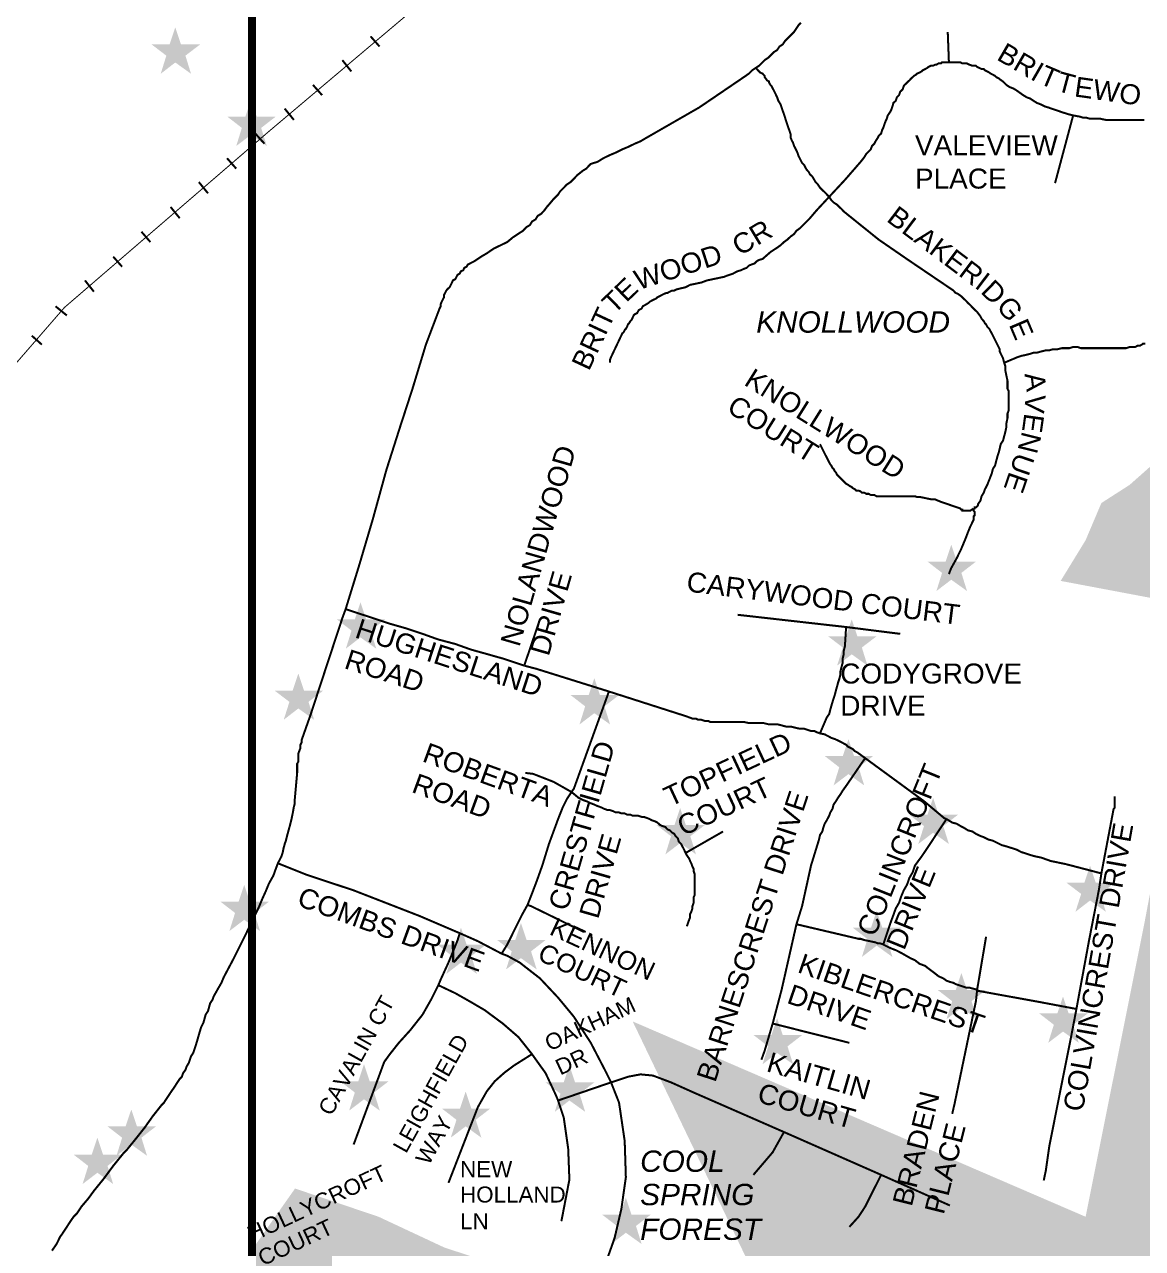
# Model space of a CAD drawing. Header units: millimetres. Extents: x 10 to 1080, y 12 to 847.
# Drawn here: x 769.1 to 853, y 116.8 to 208.5 of the extents above; entities that cross this region are included whole.
import ezdxf

# ---------------------------------------------------------------- set-up
doc = ezdxf.new("R2010")
doc.units = ezdxf.units.MM

msp = doc.modelspace()

# ---------------------------------------------------------------- hatches: boundary and pattern name
at = {"layer": 'H', "linetype": 'CONTINUOUS'}
for points in [[(666.662, 31.15), (665.903, 33.443), (664.88, 36.318), (663.875, 38.77), (662.093, 40.217), (659.289, 41.91), (657.772, 43.938), (656.255, 45.896), (654.05, 46.655), (651.757, 46.99), (650.064, 48.772), (648.458, 50.624), (646.254, 51.223), (643.89, 52.158), (641.932, 53.94), (639.815, 54.857), (635.582, 54.698), (633.642, 56.056), (631.613, 57.062), (628.562, 57.997), (626.533, 59.514), (625.598, 62.054), (625.934, 65.105), (625.422, 67.557), (625.087, 71.12), (640.168, 68.492), (651.757, 71.455), (733.637, 96.855), (744.802, 101.688), (768.932, 110.825), (770.537, 108.038), (779.851, 91.687), (789.852, 98.884), (786.624, 110.067), (785.019, 114.97), (789.428, 121.25), (795.69, 119.133), (800.594, 116.84), (805.427, 115.235), (810.595, 111.672), (813.135, 110.578), (815.411, 111.936), (817.28, 112.607), (821.761, 111.936), (824.988, 112.43), (814.74, 133.773), (848.695, 119.133), (853.087, 141.058), (857.585, 164.765), (846.825, 166.793), (848.695, 169.845), (849.877, 172.632), (851.994, 173.99), (855.715, 177.288), (861.483, 181.434), (868.504, 208.703), (871.978, 208.703), (876.635, 209.127), (884.079, 210.308), (890.094, 210.573), (894.08, 210.573), (899.16, 209.127), (904.064, 207.01), (909.391, 205.405), (924.295, 202.442), (925.23, 204.717), (932.427, 239.095), (932.18, 250.79), (932.85, 263.56), (919.392, 263.56), (919.639, 266.524), (921.755, 295.663), (933.362, 292.858), (933.785, 301.925), (932.18, 309.122), (930.822, 316.988), (929.128, 324.944), (928.441, 325.208), (880.78, 334.01), (892.387, 394.458), (910.59, 400.72), (912.865, 405.13), (894.997, 430.953), (887.307, 452.12), (877.058, 452.79), (872.913, 457.2), (866.634, 465.42), (857.074, 472.775), (845.22, 475.58), (837.512, 475.58), (826.17, 473.534), (817.28, 476.762), (811.018, 480.995), (806.362, 486.322), (803.222, 489.197), (840.475, 538.815), (834.637, 551.692), (849.207, 566.244), (850.724, 566.332), (853.017, 566.42), (855.292, 566.596), (857.673, 566.755), (860.037, 566.932), (862.401, 567.09), (864.87, 567.267), (867.234, 567.514), (869.597, 567.69), (872.067, 567.937), (874.518, 568.113), (876.882, 568.36), (879.334, 568.537), (881.803, 568.713), (884.167, 568.96), (886.619, 569.136), (889, 569.295), (891.364, 569.472), (893.815, 569.56), (896.108, 569.718), (898.472, 569.807), (900.853, 569.895), (903.129, 569.895), (905.422, 569.895), (907.627, 569.895), (909.814, 569.807), (912.354, 569.718), (916.675, 569.63), (918.88, 569.63), (920.997, 569.718), (923.202, 569.895), (925.318, 570.054), (927.523, 570.142), (929.64, 570.318), (931.827, 570.477), (936.149, 570.742), (940.47, 570.9), (944.704, 570.742), (948.849, 570.318), (948.849, 28.751), (667.297, 28.751), (666.662, 31.15)], [(782.32, 207.01), (780.874, 207.01), (780.45, 208.28), (780.027, 207.01), (778.669, 207.01), (779.78, 206.163), (779.357, 204.805), (780.45, 205.652), (781.632, 204.805), (781.209, 206.163), (782.32, 207.01), (782.32, 207.01)], [(787.982, 201.595), (786.553, 201.595), (786.13, 202.865), (785.707, 201.595), (784.348, 201.595), (785.442, 200.748), (785.019, 199.39), (786.13, 200.237), (787.312, 199.39), (786.888, 200.748), (787.982, 201.595), (787.982, 201.595)], [(840.475, 168.24), (839.047, 168.24), (838.623, 169.51), (838.2, 168.24), (836.842, 168.24), (837.935, 167.393), (837.512, 166.035), (838.623, 166.882), (839.805, 166.035), (839.382, 167.393), (840.475, 168.24), (840.475, 168.24)], [(796.202, 163.918), (794.755, 163.918), (794.332, 165.188), (793.909, 163.918), (792.551, 163.918), (793.662, 163.072), (793.238, 161.713), (794.332, 162.56), (795.514, 161.713), (795.091, 163.072), (796.202, 163.918), (796.202, 163.918)], [(833.032, 162.648), (831.585, 162.648), (831.162, 163.918), (830.739, 162.648), (829.381, 162.648), (830.492, 161.802), (830.068, 160.443), (831.162, 161.29), (832.344, 160.443), (831.921, 161.802), (833.032, 162.648), (833.032, 162.648)], [(791.545, 158.574), (790.099, 158.574), (789.675, 159.844), (789.252, 158.574), (787.894, 158.574), (789.005, 157.727), (788.582, 156.386), (789.675, 157.233), (790.857, 156.386), (790.434, 157.727), (791.545, 158.574), (791.545, 158.574)], [(813.717, 158.238), (812.288, 158.238), (811.865, 159.508), (811.442, 158.238), (810.084, 158.238), (811.177, 157.392), (810.754, 156.034), (811.865, 156.88), (813.047, 156.034), (812.624, 157.392), (813.717, 158.238), (813.717, 158.238)], [(832.767, 153.67), (831.338, 153.67), (830.915, 154.94), (830.492, 153.67), (829.134, 153.67), (830.227, 152.823), (829.804, 151.465), (830.915, 152.312), (832.097, 151.465), (831.674, 152.823), (832.767, 153.67), (832.767, 153.67)], [(839.117, 149.26), (837.688, 149.26), (837.265, 150.53), (836.842, 149.26), (835.484, 149.26), (836.577, 148.414), (836.154, 147.073), (837.265, 147.92), (838.447, 147.073), (838.024, 148.414), (839.117, 149.26), (839.117, 149.26)], [(820.155, 148.502), (818.727, 148.502), (818.303, 149.772), (817.88, 148.502), (816.522, 148.502), (817.615, 147.655), (817.192, 146.297), (818.303, 147.144), (819.485, 146.297), (819.062, 147.655), (820.155, 148.502), (820.155, 148.502)], [(850.9, 144.18), (849.454, 144.18), (849.03, 145.45), (848.607, 144.18), (847.249, 144.18), (848.36, 143.334), (847.937, 141.993), (849.03, 142.84), (850.212, 141.993), (849.789, 143.334), (850.9, 144.18), (850.9, 144.18)], [(787.471, 142.752), (786.042, 142.752), (785.618, 144.022), (785.195, 142.752), (783.837, 142.752), (784.931, 141.905), (784.507, 140.547), (785.618, 141.393), (786.8, 140.547), (786.377, 141.905), (787.471, 142.752), (787.471, 142.752)], [(834.884, 140.794), (833.455, 140.794), (833.032, 142.064), (832.608, 140.794), (831.25, 140.794), (832.344, 139.947), (831.921, 138.606), (833.032, 139.453), (834.214, 138.606), (833.79, 139.947), (834.884, 140.794), (834.884, 140.794)], [(803.734, 139.524), (802.287, 139.524), (801.864, 140.794), (801.441, 139.524), (800.1, 139.524), (801.194, 138.677), (800.77, 137.336), (801.864, 138.183), (803.063, 137.336), (802.64, 138.677), (803.734, 139.524), (803.734, 139.524)], [(808.214, 139.876), (806.785, 139.876), (806.362, 141.146), (805.938, 139.876), (804.58, 139.876), (805.674, 139.03), (805.251, 137.672), (806.362, 138.518), (807.544, 137.672), (807.12, 139.03), (808.214, 139.876), (808.214, 139.876)], [(841.234, 136.137), (839.805, 136.137), (839.382, 137.407), (838.958, 136.137), (837.6, 136.137), (838.694, 135.29), (838.271, 133.95), (839.382, 134.796), (840.564, 133.95), (840.14, 135.29), (841.234, 136.137), (841.234, 136.137)], [(848.854, 134.373), (847.425, 134.373), (847.002, 135.643), (846.578, 134.373), (845.22, 134.373), (846.314, 133.526), (845.891, 132.168), (847.002, 133.015), (848.184, 132.168), (847.76, 133.526), (848.854, 134.373), (848.854, 134.373)], [(827.44, 132.75), (825.994, 132.75), (825.571, 134.02), (825.147, 132.75), (823.807, 132.75), (824.9, 131.904), (824.477, 130.563), (825.571, 131.41), (826.77, 130.563), (826.347, 131.904), (827.44, 132.75), (827.44, 132.75)], [(796.449, 129.293), (795.02, 129.293), (794.597, 130.563), (794.173, 129.293), (792.815, 129.293), (793.909, 128.446), (793.485, 127.088), (794.597, 127.935), (795.778, 127.088), (795.355, 128.446), (796.449, 129.293), (796.449, 129.293)], [(811.865, 129.205), (810.419, 129.205), (809.995, 130.475), (809.572, 129.205), (808.214, 129.205), (809.325, 128.358), (808.902, 127), (809.995, 127.847), (811.177, 127), (810.754, 128.358), (811.865, 129.205), (811.865, 129.205)], [(804.069, 127.247), (802.64, 127.247), (802.217, 128.517), (801.793, 127.247), (800.435, 127.247), (801.529, 126.4), (801.105, 125.06), (802.217, 125.906), (803.398, 125.06), (802.975, 126.4), (804.069, 127.247), (804.069, 127.247)], [(779.004, 125.906), (777.575, 125.906), (777.152, 127.176), (776.728, 125.906), (775.37, 125.906), (776.464, 125.06), (776.041, 123.702), (777.152, 124.548), (778.334, 123.702), (777.91, 125.06), (779.004, 125.906), (779.004, 125.906)], [(776.464, 123.79), (775.035, 123.79), (774.612, 125.06), (774.188, 123.79), (772.83, 123.79), (773.924, 122.943), (773.501, 121.585), (774.612, 122.432), (775.794, 121.585), (775.37, 122.943), (776.464, 123.79), (776.464, 123.79)], [(816.098, 119.292), (814.652, 119.292), (814.229, 120.562), (813.805, 119.292), (812.447, 119.292), (813.558, 118.445), (813.135, 117.087), (814.229, 117.934), (815.411, 117.087), (814.987, 118.445), (816.098, 119.292), (816.098, 119.292)]]:
    msp.add_hatch(color=256, dxfattribs=at).paths.add_polyline_path(points)

# ---------------------------------------------------------------- linework, layer by layer
at = {"layer": 'P'}
for points, const_width in [([(569.965, 28.769), (569.965, 113.63), (569.965, 221.756), (678.092, 221.756), (786.201, 221.756), (786.201, 113.63), (786.201, 28.769)], 0.602), ([(786.201, 28.769), (786.201, 113.63), (786.201, 221.756), (894.327, 221.756), (948.831, 221.756)], 0.602), ([(799.924, 210.996), (787.382, 200.413), (772.142, 187.29), (767.151, 181.539), (764.858, 177.641), (762.494, 172.385), (760.201, 163.759), (760.042, 157.745), (761.048, 149.613), (769.02, 112.272), (770.961, 106.609), (774.682, 99.483), (803.31, 50.218), (815.781, 28.769)], 0.075), ([(827.352, 208.633), (827.176, 208.456), (827.017, 208.209), (826.841, 207.945), (826.594, 207.698), (826.417, 207.522), (826.17, 207.275), (825.994, 207.01), (825.747, 206.851), (825.571, 206.587), (825.324, 206.428), (825.059, 206.163), (824.9, 206.005), (824.636, 205.828), (824.389, 205.581), (824.212, 205.405), (823.965, 205.246)], 0.151), ([(795.761, 206.851), (795.091, 207.61)], 0.151), ([(838.359, 207.945), (838.447, 205.669)], 0.151), ([(793.644, 204.982), (792.974, 205.828)], 0.151), ([(829.469, 195.58), (830.651, 196.85), (831.832, 198.208), (832.097, 198.543), (832.256, 198.808), (832.591, 199.143), (832.679, 199.39), (832.855, 199.566), (832.944, 199.743), (833.102, 199.99), (833.191, 200.166), (833.367, 200.325), (833.438, 200.589), (833.526, 200.748), (833.614, 201.013), (833.702, 201.26), (833.79, 201.436), (833.861, 201.683), (834.037, 201.93), (834.125, 202.106), (834.214, 202.353), (834.284, 202.618), (834.461, 202.777), (834.549, 203.041), (834.708, 203.2), (834.796, 203.465), (834.972, 203.623), (835.06, 203.888), (835.131, 203.976), (835.307, 204.135), (835.395, 204.223), (835.484, 204.311), (835.642, 204.47), (835.731, 204.558), (835.819, 204.646), (835.978, 204.735), (836.066, 204.823), (836.242, 204.893), (836.401, 204.982), (836.489, 205.07), (836.665, 205.158), (836.824, 205.246), (836.912, 205.317), (837.089, 205.405), (837.248, 205.405), (837.424, 205.493), (837.512, 205.493), (837.671, 205.581), (837.847, 205.581), (837.935, 205.669), (838.094, 205.669), (838.271, 205.669), (838.447, 205.669)], 0.151), ([(838.447, 205.669), (838.518, 205.669), (838.694, 205.669), (838.87, 205.669), (839.029, 205.669), (839.294, 205.669), (839.452, 205.581), (839.629, 205.581), (839.788, 205.581), (839.964, 205.493), (840.211, 205.405), (840.475, 205.405), (840.564, 205.317), (840.722, 205.246), (840.899, 205.158), (841.058, 205.158), (841.146, 205.07), (841.322, 204.982), (841.481, 204.893), (841.569, 204.823), (841.745, 204.735), (841.904, 204.646), (841.992, 204.558), (842.169, 204.47), (842.257, 204.399), (842.504, 204.223), (842.751, 203.976), (843.015, 203.8), (843.262, 203.712), (843.527, 203.553), (843.774, 203.376), (844.021, 203.2), (844.285, 203.041), (844.532, 202.953), (844.797, 202.777), (845.044, 202.618), (845.291, 202.53), (845.644, 202.353), (845.891, 202.283), (846.138, 202.195), (846.402, 202.106), (846.914, 201.93), (847.408, 201.771), (847.76, 201.683)], 0.151), ([(793.221, 164.677), (794.244, 167.993), (795.267, 171.45), (796.272, 175.101), (797.295, 178.312), (798.23, 181.187), (799.236, 184.503), (800.259, 187.202), (800.347, 187.378), (800.347, 187.537), (800.418, 187.713), (800.506, 187.889), (800.594, 188.048), (800.594, 188.225), (800.682, 188.383), (800.77, 188.56), (800.841, 188.648), (801.017, 188.807), (801.105, 188.983), (801.194, 189.159), (801.264, 189.318), (801.441, 189.406), (801.529, 189.583), (801.617, 189.742), (801.776, 189.83), (801.864, 190.006), (802.04, 190.077), (802.111, 190.253), (802.287, 190.341), (802.375, 190.5), (802.887, 190.765), (803.381, 191.1), (803.804, 191.347), (804.316, 191.699), (804.827, 191.946), (805.339, 192.193), (805.762, 192.546), (806.009, 192.705), (806.274, 192.881), (806.521, 193.04), (806.768, 193.305), (807.032, 193.463), (807.191, 193.728), (807.455, 193.887), (807.614, 194.151), (807.879, 194.31), (808.126, 194.575), (808.302, 194.822), (808.461, 194.998), (808.814, 195.421), (808.972, 195.58), (809.149, 195.756), (809.308, 196.003), (809.484, 196.18), (809.66, 196.356), (809.819, 196.515), (810.084, 196.691), (810.242, 196.85), (810.419, 197.026), (810.578, 197.203), (811.001, 197.538), (811.265, 197.697), (811.424, 197.873), (811.601, 198.049), (812.112, 198.208), (812.535, 198.473), (813.047, 198.72), (813.47, 198.896), (813.964, 199.143), (814.388, 199.319), (814.899, 199.566), (815.322, 199.743), (815.587, 199.902), (819.732, 202.283), (823.207, 204.646), (823.454, 204.823), (823.701, 205.07), (823.965, 205.246)], 0.151), ([(823.965, 205.246), (824.054, 205.158), (824.124, 205.07), (824.212, 204.982), (824.301, 204.893), (824.477, 204.823), (824.548, 204.735), (824.636, 204.646), (824.636, 204.558), (824.812, 204.311), (824.971, 204.223), (824.971, 204.135), (825.059, 203.976), (825.147, 203.888), (825.235, 203.712), (825.324, 203.553), (825.571, 203.041), (825.659, 202.777), (825.818, 202.53), (825.906, 202.283), (825.994, 202.018), (826.082, 201.771), (826.17, 201.507), (826.241, 201.26), (826.329, 201.013), (826.417, 200.748), (826.505, 200.501), (826.594, 200.237), (826.594, 199.99), (826.664, 199.813), (826.752, 199.655), (826.841, 199.39), (826.929, 199.231), (827.017, 199.055), (827.088, 198.896), (827.176, 198.632), (827.264, 198.473), (827.352, 198.296), (827.44, 198.12), (827.599, 197.961), (827.687, 197.785), (827.775, 197.626), (827.934, 197.45), (828.022, 197.273), (828.199, 197.115), (828.358, 196.85), (828.446, 196.691), (828.622, 196.515), (828.781, 196.268), (828.957, 196.092), (829.134, 195.933), (829.469, 195.58)], 0.151), ([(791.457, 203.2), (790.769, 203.976)], 0.151), ([(789.34, 201.348), (788.652, 202.195)], 0.151), ([(847.76, 201.683), (846.402, 196.603)], 0.151), ([(847.76, 201.683), (848.254, 201.595), (848.519, 201.507), (848.766, 201.507), (849.03, 201.436), (849.365, 201.436), (849.789, 201.436), (850.212, 201.348), (850.635, 201.348), (851.059, 201.348), (851.905, 201.348), (852.329, 201.348), (852.752, 201.348), (852.911, 201.348), (853.087, 201.348)], 0.151), ([(787.135, 199.566), (786.448, 200.325)], 0.151), ([(785.019, 197.697), (784.331, 198.473)], 0.151), ([(782.902, 195.845), (782.214, 196.691)], 0.151), ([(813.047, 183.145), (813.047, 183.392), (813.118, 183.568), (813.964, 185.349), (814.052, 185.42), (814.141, 185.596), (814.229, 185.685), (814.317, 185.843), (814.388, 186.02), (814.476, 186.108), (814.564, 186.267), (814.652, 186.355), (814.74, 186.531), (814.811, 186.69), (814.899, 186.778), (815.075, 186.866), (815.164, 187.043), (815.234, 187.113), (815.411, 187.202), (815.499, 187.378), (815.658, 187.466), (815.922, 187.625), (816.01, 187.713), (816.169, 187.801), (816.345, 187.889), (816.504, 187.96), (816.592, 188.048), (816.769, 188.136), (816.928, 188.225), (817.104, 188.313), (817.28, 188.383), (817.351, 188.383), (817.527, 188.472), (817.704, 188.56), (817.862, 188.56), (818.039, 188.648), (818.709, 188.807), (819.044, 188.983), (819.468, 189.071), (819.891, 189.159), (820.314, 189.318), (820.738, 189.406), (821.161, 189.495), (821.584, 189.583), (821.761, 189.653), (822.008, 189.742), (822.272, 189.83), (822.431, 189.918), (822.607, 190.006), (822.854, 190.077), (823.031, 190.165), (823.278, 190.253), (823.454, 190.429), (823.63, 190.5), (823.877, 190.588), (824.054, 190.765), (824.212, 190.853), (824.477, 190.923), (825.059, 191.435), (825.324, 191.611), (825.571, 191.77), (825.818, 191.946), (826.082, 192.193), (826.329, 192.37), (826.594, 192.617), (826.841, 192.793), (827.017, 193.04), (827.264, 193.216), (827.511, 193.463), (828.022, 193.975), (828.534, 194.575), (829.469, 195.58)], 0.151), ([(829.469, 195.58), (829.628, 195.333), (829.804, 195.157), (830.051, 194.998), (830.227, 194.822), (830.404, 194.663), (830.562, 194.486), (833.191, 192.37), (835.395, 190.853), (838.782, 188.56), (838.941, 188.383), (839.117, 188.313), (839.364, 188.136), (839.541, 187.96), (839.717, 187.801), (839.876, 187.625), (840.052, 187.466), (840.211, 187.29), (840.387, 187.113), (840.564, 186.955), (840.811, 186.619), (840.899, 186.443), (841.058, 186.267), (841.146, 186.108), (841.234, 186.02), (841.322, 185.843), (841.481, 185.685), (841.569, 185.508), (841.657, 185.349), (841.745, 185.173), (842.081, 184.503), (842.257, 184.15), (842.257, 183.991), (842.416, 183.656), (842.504, 183.48), (842.592, 183.145)], 0.151), ([(780.785, 193.975), (780.098, 194.822)], 0.151), ([(778.581, 192.193), (777.91, 192.969)], 0.151), ([(776.464, 190.341), (775.794, 191.1)], 0.151), ([(774.347, 188.472), (773.677, 189.318)], 0.151), ([(772.319, 186.69), (771.472, 187.378)], 0.151), ([(770.449, 184.503), (769.691, 185.173)], 0.151), ([(853.175, 184.573), (852.999, 184.573), (852.911, 184.503), (852.752, 184.415), (852.576, 184.415), (852.417, 184.326), (852.329, 184.326), (851.994, 184.326), (851.729, 184.238), (851.394, 184.238), (851.059, 184.238), (850.794, 184.238), (850.459, 184.238), (850.212, 184.238), (849.877, 184.238), (849.612, 184.238), (849.277, 184.238), (849.03, 184.238), (848.678, 184.238), (848.342, 184.238), (848.095, 184.326), (847.76, 184.326), (847.496, 184.238), (847.161, 184.238), (846.914, 184.238), (846.561, 184.15), (846.226, 184.15), (845.979, 184.079), (845.714, 184.079), (845.379, 183.991), (845.044, 183.903), (844.797, 183.903), (844.532, 183.815), (844.197, 183.727), (843.862, 183.656), (843.598, 183.568), (842.592, 183.145)], 0.151), ([(842.592, 183.145), (842.68, 182.88), (842.68, 182.721), (842.68, 182.545), (842.751, 182.21), (842.839, 181.786), (842.839, 181.451), (842.839, 181.187), (842.927, 181.028), (842.927, 180.605), (842.927, 180.181), (842.927, 179.758), (842.927, 179.582), (842.839, 179.335), (842.839, 178.999), (842.751, 178.576), (842.751, 178.312), (842.68, 177.976), (842.592, 177.641), (842.504, 177.306), (842.328, 177.042), (842.257, 176.706), (842.169, 176.371), (842.081, 176.107), (841.992, 175.772), (841.904, 175.436), (841.745, 175.189), (841.657, 174.837), (841.322, 173.99), (841.146, 173.655), (841.058, 173.408), (840.899, 173.143), (840.811, 172.808), (840.634, 172.561), (840.634, 172.473), (840.564, 172.385), (840.475, 172.297), (840.387, 172.297), (840.387, 172.226), (840.299, 172.226)], 0.151), ([(840.299, 172.226), (840.211, 172.138), (840.14, 172.138), (840.052, 172.05), (839.964, 172.05), (839.876, 172.05), (839.788, 172.05), (839.717, 172.05), (839.629, 172.05), (839.541, 172.05), (839.452, 172.05), (839.452, 172.138), (839.364, 172.138), (839.294, 172.226), (837.847, 172.72), (837.424, 172.896), (837.177, 172.896), (836.754, 172.985), (836.33, 173.073), (836.066, 173.073), (835.907, 173.143), (835.642, 173.143), (835.484, 173.143), (835.219, 173.143), (834.972, 173.143), (834.796, 173.143), (834.549, 173.143), (834.372, 173.143), (834.214, 173.143), (834.037, 173.143), (833.861, 173.143), (833.702, 173.143), (833.526, 173.143), (833.367, 173.143), (833.191, 173.143), (833.014, 173.143), (832.855, 173.232), (832.767, 173.232), (832.591, 173.232), (832.432, 173.32), (832.256, 173.32), (832.097, 173.408), (831.921, 173.408), (831.832, 173.496), (831.674, 173.567), (831.497, 173.567), (831.409, 173.655), (831.25, 173.743), (831.162, 173.831), (830.986, 173.919), (830.898, 173.99), (830.739, 174.078), (830.651, 174.166), (830.562, 174.255), (830.474, 174.343), (830.315, 174.502), (830.227, 174.59), (830.139, 174.678), (830.051, 174.766), (829.98, 174.925), (829.892, 175.013), (829.804, 175.189), (829.716, 175.26), (829.628, 175.436), (829.557, 175.525), (829.469, 175.683), (828.781, 177.042)], 0.151), ([(840.299, 172.226), (840.299, 172.05), (840.387, 171.962), (840.387, 171.873), (840.387, 171.803), (840.387, 171.715), (840.299, 171.626), (840.299, 171.538), (840.299, 171.45), (840.299, 171.379), (840.052, 170.868), (839.876, 170.445), (839.717, 170.021), (839.541, 169.598), (839.364, 169.175), (839.029, 168.487), (838.606, 167.728), (838.447, 167.305)], 0.151), ([(788.141, 145.627), (788.405, 146.138), (788.494, 146.403), (788.564, 146.738), (788.652, 147.073), (788.741, 147.32), (788.829, 147.673), (788.917, 148.008), (788.988, 148.255), (789.076, 148.59), (789.164, 148.943), (789.252, 149.366), (789.34, 149.86), (789.411, 150.125), (789.411, 150.46), (789.587, 152.4), (789.587, 152.665), (789.587, 152.823), (789.587, 153.088), (789.675, 153.247), (789.675, 153.423), (789.675, 153.67), (789.675, 153.846), (789.764, 154.093), (789.834, 154.27), (789.834, 154.517), (789.922, 154.693), (789.922, 154.869), (790.011, 155.116), (790.61, 156.81), (791.192, 158.591), (792.974, 164.006), (793.221, 164.677)], 0.151), ([(793.221, 164.677), (795.267, 164.006), (796.537, 163.583), (797.719, 163.248), (798.989, 162.825), (800.171, 162.401), (801.441, 162.066), (802.622, 161.643), (803.892, 161.29), (805.074, 160.955), (806.609, 160.443)], 0.151), ([(822.607, 164.253), (830.739, 163.336)], 0.151), ([(807.791, 163.918), (806.609, 160.443)], 0.151), ([(828.781, 155.363), (829.292, 156.563), (829.469, 156.81), (829.557, 157.145), (829.628, 157.409), (829.804, 157.992), (829.892, 158.256), (829.98, 158.591), (830.051, 158.838), (830.139, 159.173), (830.227, 159.438), (830.315, 159.773), (830.315, 160.02), (830.404, 160.373), (830.474, 160.62), (830.474, 160.955), (830.562, 161.29), (830.562, 161.555), (830.651, 161.89), (830.739, 163.336)], 0.151), ([(830.739, 163.336), (834.796, 162.825)], 0.151), ([(806.609, 160.443), (807.544, 160.196), (812.959, 158.503)], 0.151), ([(812.959, 158.503), (810.331, 151.218), (810.154, 150.971)], 0.151), ([(812.959, 158.503), (818.797, 156.633), (818.974, 156.563), (819.221, 156.475), (819.468, 156.475), (819.644, 156.386), (819.891, 156.386), (820.155, 156.298), (820.402, 156.298), (820.579, 156.21), (820.826, 156.21), (821.09, 156.21), (821.337, 156.21), (821.514, 156.21), (821.761, 156.21), (822.008, 156.21), (822.272, 156.21), (822.431, 156.21), (822.784, 156.21), (823.119, 156.21), (823.454, 156.139), (824.124, 156.139), (824.548, 156.139), (824.9, 156.051), (825.235, 156.051), (825.571, 156.051), (825.906, 155.963), (826.241, 155.875), (826.594, 155.875), (826.929, 155.787), (827.264, 155.716), (827.599, 155.716), (828.111, 155.54), (828.358, 155.54), (828.534, 155.452), (828.781, 155.363)], 0.151), ([(828.781, 155.363), (829.134, 155.293), (829.292, 155.205), (829.469, 155.116), (829.628, 155.028), (829.892, 154.94), (830.051, 154.869), (830.227, 154.781), (830.404, 154.693), (830.562, 154.605), (830.739, 154.517), (830.898, 154.358), (831.074, 154.27), (831.25, 154.182), (831.409, 154.023), (831.585, 153.935), (832.168, 153.511)], 0.151), ([(832.168, 153.511), (830.827, 151.553), (830.651, 151.306), (830.474, 151.059), (830.315, 150.795), (830.139, 150.548), (829.98, 150.283), (829.804, 150.036), (829.716, 149.701), (829.557, 149.437), (829.469, 149.19), (829.292, 148.855), (829.134, 148.59), (829.045, 148.343), (828.957, 148.008), (828.781, 147.743), (828.71, 147.408), (828.111, 145.468), (827.44, 142.416), (827.017, 141.058)], 0.151), ([(832.168, 153.511), (836.577, 150.283), (838.094, 149.013), (838.271, 148.943)], 0.151), ([(806.697, 152.4), (807.279, 152.329), (808.814, 151.73), (810.154, 150.971)], 0.151), ([(806.856, 142.505), (807.12, 143.175), (807.544, 144.286), (807.967, 145.468), (808.461, 147.073), (809.149, 148.943), (809.484, 149.789), (809.819, 150.46), (810.154, 150.971)], 0.151), ([(818.709, 146.403), (818.55, 146.738), (818.462, 146.897), (818.374, 147.073), (818.198, 147.249), (818.127, 147.496), (817.951, 147.673), (817.862, 147.832), (817.704, 147.92), (817.527, 148.096), (817.351, 148.167), (817.192, 148.343), (816.928, 148.431), (816.769, 148.519), (816.592, 148.678), (816.434, 148.766), (816.169, 148.855), (816.01, 148.943), (815.834, 149.013), (815.587, 149.102), (815.411, 149.102), (815.164, 149.19), (814.987, 149.19), (814.74, 149.19), (814.564, 149.278), (814.317, 149.278), (814.141, 149.366), (813.894, 149.366), (813.717, 149.437), (813.47, 149.437), (813.294, 149.525), (813.047, 149.613), (812.871, 149.613), (812.624, 149.701), (812.447, 149.789), (812.271, 149.86), (812.024, 149.948), (811.848, 150.036), (811.601, 150.125), (811.424, 150.213), (811.265, 150.283), (811.001, 150.372), (810.842, 150.46), (810.666, 150.548), (810.154, 150.971)], 0.151), ([(849.877, 144.868), (850.794, 149.701), (850.882, 149.789), (850.882, 149.86), (850.882, 149.948), (850.882, 150.036), (850.882, 150.125), (850.882, 150.213), (850.882, 150.283), (850.882, 150.372), (850.882, 150.46), (850.882, 150.548), (850.882, 150.636)], 0.151), ([(838.271, 148.943), (837.424, 147.673), (836.912, 146.897), (836.401, 146.138), (835.907, 145.468), (835.731, 144.956), (835.484, 144.533), (835.307, 144.022), (835.06, 143.598), (834.884, 143.175), (834.708, 142.663), (834.461, 142.24), (834.284, 141.746), (834.125, 141.323), (833.526, 139.541)], 0.151), ([(838.271, 148.943), (838.694, 148.678), (839.029, 148.59), (839.294, 148.431), (839.629, 148.255), (839.876, 148.096), (840.211, 148.008), (840.475, 147.832), (840.811, 147.673), (841.058, 147.585), (841.41, 147.408), (841.745, 147.32), (842.416, 146.985), (842.751, 146.897), (843.527, 146.65), (843.862, 146.473), (844.621, 146.226), (844.956, 146.138), (845.379, 146.05), (846.067, 145.803), (846.49, 145.715), (847.249, 145.556), (849.877, 144.868)], 0.151), ([(818.709, 146.403), (821.514, 148.008)], 0.151), ([(818.709, 146.403), (818.797, 146.226), (818.974, 145.979), (819.044, 145.803), (819.132, 145.627), (819.221, 145.38), (819.309, 145.203), (819.309, 145.045), (819.397, 144.78), (819.397, 144.621), (819.397, 144.357), (819.397, 144.11), (819.397, 143.933), (819.397, 143.686), (819.397, 143.51), (819.397, 143.263), (819.309, 143.087), (819.309, 142.84), (819.309, 142.663), (819.221, 142.416), (819.221, 142.24), (819.132, 141.993), (819.044, 141.817), (819.044, 141.57), (818.974, 141.393), (818.885, 141.146), (818.797, 140.899)], 0.151), ([(771.208, 116.593), (771.56, 117.105), (771.807, 117.616), (771.984, 117.863), (772.319, 118.375), (772.654, 118.886), (772.83, 119.133), (773.077, 119.38), (773.254, 119.645), (773.412, 119.892), (773.924, 120.491), (774.347, 121.073), (775.106, 122.008), (775.794, 122.943), (776.552, 123.878), (776.799, 124.125), (777.487, 124.972), (778.157, 125.818), (778.757, 126.665), (779.427, 127.512), (779.604, 127.688), (779.762, 127.935), (779.939, 128.199), (780.098, 128.446), (780.274, 128.693), (780.45, 128.958), (780.609, 129.205), (780.785, 129.469), (780.944, 129.628), (781.032, 129.893), (781.209, 130.14), (781.297, 130.387), (781.456, 130.651), (781.544, 130.898), (781.632, 131.163), (781.791, 131.41), (781.879, 131.657), (781.967, 131.921), (782.144, 132.503), (782.214, 132.768), (782.391, 133.35), (782.567, 133.703), (782.726, 134.285), (782.902, 134.549), (783.061, 135.132), (783.237, 135.396), (783.325, 135.643), (783.661, 136.243), (783.908, 136.666), (784.084, 137.089), (784.842, 138.518), (785.689, 140.212), (786.712, 142.328), (786.959, 142.928), (787.224, 143.51), (787.471, 144.11), (787.806, 144.709), (787.982, 145.203), (788.141, 145.627)], 0.151), ([(788.141, 145.627), (790.258, 144.78), (793.821, 143.598), (798.812, 141.658), (801.776, 140.388)], 0.151), ([(849.877, 144.868), (849.701, 143.686), (848.942, 139.788), (848.007, 134.708)], 0.151), ([(806.856, 142.505), (806.432, 141.746), (806.009, 140.899), (805.339, 139.541), (804.915, 138.853)], 0.151), ([(811.089, 140.476), (807.12, 142.416), (806.856, 142.505)], 0.151), ([(800.171, 136.49), (800.347, 136.913), (800.929, 138.183), (801.352, 139.206), (801.617, 139.876), (801.776, 140.388)], 0.151), ([(801.776, 140.388), (803.134, 139.788), (804.915, 138.853)], 0.151), ([(827.017, 141.058), (825.906, 136.155), (825.235, 133.615)], 0.151), ([(833.526, 139.541), (833.279, 139.629), (833.102, 139.629), (832.944, 139.7), (832.52, 139.788), (832.097, 139.876), (831.832, 139.965), (831.674, 139.965), (827.017, 141.058)], 0.151), ([(833.526, 139.541), (833.861, 139.365), (834.214, 139.206), (834.461, 139.118), (834.637, 139.03), (834.972, 138.853), (835.554, 138.518), (835.907, 138.359), (836.242, 138.095), (836.665, 137.936), (837.001, 137.672), (837.336, 137.425), (837.671, 137.16), (838.024, 137.001), (838.271, 136.825), (838.518, 136.737), (838.782, 136.666), (838.941, 136.578), (839.205, 136.49), (839.452, 136.402), (839.717, 136.313), (839.964, 136.313), (840.211, 136.243), (840.564, 136.155)], 0.151), ([(841.234, 140.123), (840.564, 136.155)], 0.151), ([(813.118, 129.205), (812.782, 129.893), (811.601, 132.168), (810.331, 134.126), (809.149, 135.555), (807.791, 137.001), (806.274, 138.183), (805.339, 138.695), (804.915, 138.853)], 0.151), ([(793.821, 124.548), (795.514, 129.117), (796.114, 130.739), (796.537, 131.322), (797.207, 132.168), (798.054, 133.103), (798.989, 134.285), (799.659, 135.467), (800.171, 136.49)], 0.151), ([(807.191, 131.322), (806.185, 132.592), (805.004, 133.615), (803.645, 134.62), (802.622, 135.22), (801.441, 135.89), (800.171, 136.49)], 0.151), ([(840.564, 136.155), (840.475, 135.308), (838.87, 127.6), (838.694, 126.841)], 0.151), ([(840.564, 136.155), (840.634, 136.066), (845.291, 135.22), (848.007, 134.708)], 0.151), ([(848.007, 134.708), (847.584, 132.503), (845.979, 124.46), (845.714, 122.608), (845.555, 121.849)], 0.151), ([(825.235, 133.615), (824.636, 131.586), (824.389, 130.898)], 0.151), ([(825.235, 133.615), (830.986, 132.168)], 0.151), ([(800.929, 121.673), (803.134, 127.353), (803.804, 128.535), (804.404, 129.293), (805.162, 129.963), (805.85, 130.475), (807.191, 131.322)], 0.151), ([(809.149, 127.847), (808.972, 128.27), (808.214, 129.893), (807.367, 131.075), (807.191, 131.322)], 0.151), ([(813.118, 129.205), (814.388, 129.628), (815.322, 129.805), (816.257, 129.716), (817.615, 129.205), (819.309, 128.446), (826.082, 125.483)], 0.151), ([(813.118, 129.205), (809.149, 127.847)], 0.151), ([(809.308, 109.82), (809.484, 110.067), (811.089, 112.536), (812.447, 114.9), (813.382, 117.528), (813.894, 119.733), (814.229, 122.096), (814.141, 124.813), (813.717, 127.688), (813.118, 129.205)], 0.151), ([(809.396, 118.798), (809.995, 121.92), (809.907, 124.213), (809.572, 126.577), (809.149, 127.847)], 0.151), ([(826.082, 125.483), (825.235, 123.966), (823.789, 122.273)], 0.151), ([(826.082, 125.483), (833.367, 122.273)], 0.151), ([(833.367, 122.273), (832.168, 119.892), (831.674, 119.133), (830.986, 118.375)], 0.151), ([(833.367, 122.273), (838.518, 119.98)], 0.151)]:
    msp.add_lwpolyline(points, dxfattribs=dict(at, const_width=const_width))

# ---------------------------------------------------------------- texts
at = {"layer": 'T', "attachment_point": 1}
for s, insert, char_height, rotation in [('{\\fArial|b0|i0|c0|p18;BRI}', (842.7, 207.2), 1.5, 330), ('{\\fArial|b0|i0|c0|p18;T}', (845.7, 205.5), 1.5, 337), ('{\\fArial|b0|i0|c0|p18;T}', (846.8, 205), 1.5, 345), ('{\\fArial|b0|i0|c0|p18;EWO}', (848, 204.6), 1.5, 352), ('{\\fArial|b0|i0|c0|p18;BLAKERI}', (834.6, 195), 1.5, 323), ('{\\fArial|b0|i0|c0|p18;CR}', (822, 192.4), 1.5, 31), ('{\\fArial|b0|i0|c0|p18;WOOD}', (814.7, 190), 1.5, 18), ('{\\fArial|b0|i0|c0|p18;TE}', (812.3, 187.8), 1.5, 44), ('{\\fArial|b0|i0|c0|p18;D}', (841.8, 189.5), 1.5, 316), ('{\\fArial|b0|i0|c0|p18;BRIT}', (810.1, 183.1), 1.5, 65), ('{\\fArial|b0|i0|c0|p18;G}', (843.1, 188.3), 1.5, 309), ('{\\fArial|b0|i0|c0|p18;E }', (844.3, 186.6), 1.5, 293), ('{\\fArial|b0|i0|c0|p18;KNOLLWOOD}', (823.8, 182.8), 1.5, 328), ('{\\fArial|b0|i0|c0|p18;A}', (845.6, 182.5), 1.5, 277), ('{\\fArial|b0|i0|c0|p18;COURT}', (822.5, 180.8), 1.5, 328), ('{\\fArial|b0|i0|c0|p18;V}', (845.7, 180.7), 1.5, 265), ('{\\fArial|b0|i0|c0|p18;E}', (845.6, 179.2), 1.5, 262), ('{\\fArial|b0|i0|c0|p18;N}', (845.4, 177.7), 1.5, 256), ('{\\fArial|b0|i0|c0|p18;NOLANDWOOD}', (804.8, 162.2), 1.5, 74), ('{\\fArial|b0|i0|c0|p18;UE}', (844.9, 176), 1.5, 251), ('{\\fArial|b0|i0|c0|p18;DRIVE}', (807, 161.5), 1.5, 74), ('{\\fArial|b0|i0|c0|p18;CARYWOOD COURT}', (818.9, 167.5), 1.5, 353), ('{\\fArial|b0|i0|c0|p18;HUGHESLAND  }', (794.3, 164), 1.5, 342), ('{\\fArial|b0|i0|c0|p18;ROAD}', (793.5, 161.7), 1.5, 342), ('{\\fArial|b0|i0|c0|p18;TOPFIELD}', (816.9, 151.2), 1.5, 25), ('{\\fArial|b0|i0|c0|p18;ROBERTA}', (799.4, 154.7), 1.5, 340), ('{\\fArial|b0|i0|c0|p18;CRESTFIELD}', (808.4, 142.4), 1.5, 74), ('{\\fArial|b0|i0|c0|p18;ROAD}', (798.6, 152.4), 1.5, 340), ('{\\fArial|b0|i0|c0|p18;COLINCROFT}', (831.5, 140.6), 1.5, 68), ('{\\fArial|b0|i0|c0|p18;COURT}', (817.9, 149), 1.5, 25), ('{\\fArial|b0|i0|c0|p18;BARNESCREST DRIVE}', (819.5, 129.6), 1.5, 72), ('{\\fArial|b0|i0|c0|p18;DRIVE}', (810.7, 141.8), 1.5, 74), ('{\\fArial|b0|i0|c0|p18;COLVINCREST DRIVE}', (847, 127.2), 1.5, 80), ('{\\fArial|b0|i0|c0|p18;DRIVE}', (833.7, 139.6), 1.5, 68), ('{\\fArial|b0|i0|c0|p18;COMBS DRIVE}', (790, 143.9), 1.5, 340), ('{\\fArial|b0|i0|c0|p18;KENNON}', (809, 141.6), 1.4, 335), ('{\\fArial|b0|i0|c0|p18;COURT}', (808.1, 139.7), 1.4, 335), ('{\\fArial|b0|i0|c0|p18;KIBLERCREST }', (827.5, 138.9), 1.5, 341), ('{\\fArial|b0|i0|c0|p18;CAVALIN CT}', (791.1, 127.2), 1.2, 61), ('{\\fArial|b0|i0|c0|p18;DRIVE}', (826.7, 136.6), 1.5, 341), ('{\\fArial|b0|i0|c0|p18;OAKHAM}', (808, 132.6), 1.2, 25), ('{\\fArial|b0|i0|c0|p18;LEIGHFIELD}', (796.7, 124.4), 1.2, 61), ('{\\fArial|b0|i0|c0|p18;DR}', (808.8, 130.8), 1.2, 25), ('{\\fArial|b0|i0|c0|p18;KAITLIN}', (825.1, 131.5), 1.5, 344), ('{\\fArial|b0|i0|c0|p18;COURT}', (824.4, 129.2), 1.5, 344), ('{\\fArial|b0|i0|c0|p18;BRADEN}', (834.2, 120.2), 1.5, 76), ('{\\fArial|b0|i0|c0|p18;WAY}', (798.4, 123.5), 1.2, 61), ('{\\fArial|b0|i0|c0|p18;PLACE}', (836.6, 119.6), 1.5, 76), ('{\\fArial|b0|i0|c0|p18;HOLLYCROFT}', (785.7, 118.3), 1.2, 25), ('{\\fArial|b0|i0|c0|p18;COURT}', (786.5, 116.5), 1.2, 25)]:
    msp.add_mtext(s, dxfattribs=dict(at, insert=insert, char_height=char_height, rotation=rotation))
for s, insert, char_height in [('{\\fArial|b0|i0|c0|p18;VALEVIEW}', (835.9, 200.2), 1.5), ('{\\fArial|b0|i0|c0|p18;PLACE}', (835.9, 197.7), 1.5), ('{\\fArial|b0|i1|c0|p18;KNOLLWOOD}', (824, 187), 1.6), ('{\\fArial|b0|i0|c0|p18;CODYGROVE}', (830.3, 160.6), 1.5), ('{\\fArial|b0|i0|c0|p18;DRIVE}', (830.3, 158.2), 1.5), ('{\\fArial|b0|i1|c0|p18;COOL}', (815.3, 124.1), 1.6), ('{\\fArial|b0|i0|c0|p18;NEW}', (801.8, 123.3), 1.2), ('{\\fArial|b0|i0|c0|p18;HOLLAND}', (801.8, 121.4), 1.2), ('{\\fArial|b0|i1|c0|p18;SPRING}', (815.3, 121.6), 1.6), ('{\\fArial|b0|i0|c0|p18;LN}', (801.8, 119.4), 1.2), ('{\\fArial|b0|i1|c0|p18;FOREST}', (815.3, 119), 1.6)]:
    msp.add_mtext(s, dxfattribs=dict(at, insert=insert, char_height=char_height))

doc.saveas('drawing.dxf')
